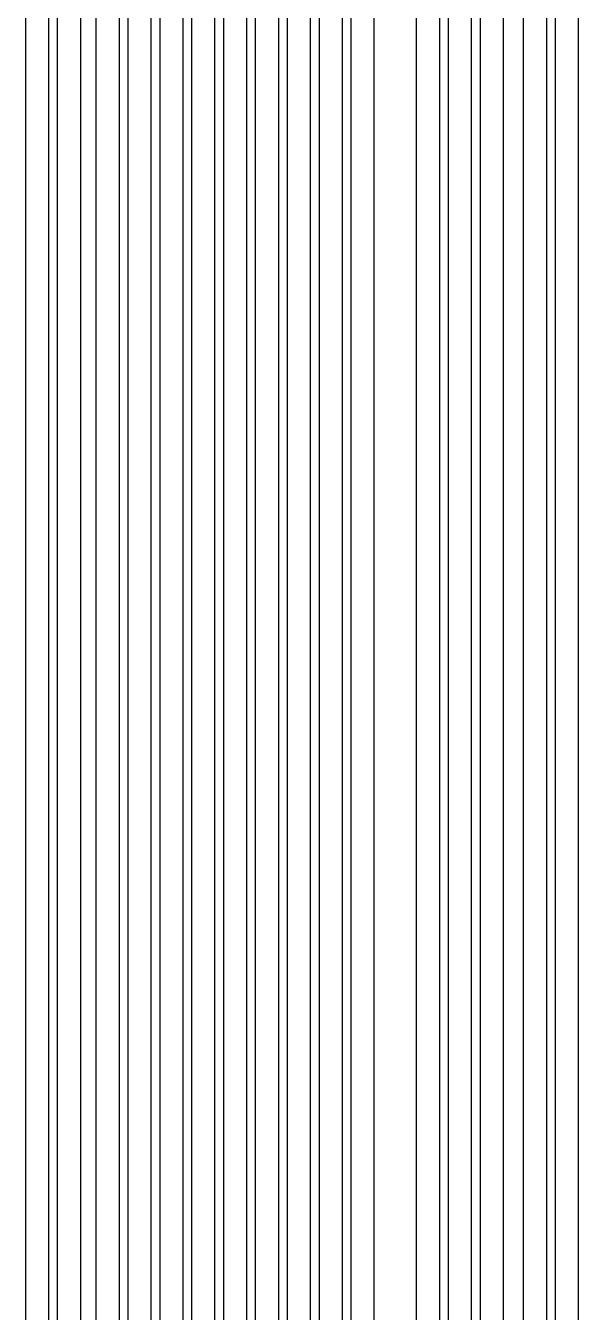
# Model space of a CAD drawing. Extents: x 25 to 346, y -457 to -16.
# Drawn here: x 50.47 to 62.8, y -300.81 to -272.1 of the extents above; entities that cross this region are included whole.
import ezdxf

# ---------------------------------------------------------------- set-up
doc = ezdxf.new("R2010")
doc.units = 0
doc.header["$MEASUREMENT"] = 0
doc.layers.add('BLACK', color=7, linetype='CONTINUOUS')

msp = doc.modelspace()

# ---------------------------------------------------------------- linework, layer by layer
at = {"layer": 'Black'}
for p, q in [((62.2935, -323.215), (62.2935, -264.265)), ((62.8015, -264.247), (62.8015, -323.11)), ((58.2422, -264.63), (58.2422, -325.114)), ((60.6171, -325.084), (60.6171, -264.6)), ((61.1251, -264.495), (61.1251, -324.979)), ((61.5823, -325.044), (61.5823, -264.56)), ((62.0903, -264.455), (62.0903, -324.939)), ((57.531, -264.924), (57.531, -333.079)), ((57.7342, -325.219), (57.7342, -264.735)), ((59.9059, -325.379), (59.9059, -264.895)), ((60.4139, -264.79), (60.4139, -325.274)), ((56.8198, -265.219), (56.8198, -334.908)), ((57.023, -333.184), (57.023, -265.03)), ((59.1947, -325.674), (59.1947, -265.19)), ((59.7027, -265.084), (59.7027, -325.568)), ((56.1086, -265.513), (56.1086, -339.277)), ((56.3118, -335.013), (56.3118, -265.324)), ((55.3974, -265.808), (55.3974, -292.481)), ((55.6006, -339.382), (55.6006, -265.619)), ((54.6861, -266.103), (54.6861, -342.934)), ((54.8894, -292.481), (54.8894, -265.913)), ((54.1781, -343.04), (54.1781, -266.208)), ((53.4669, -344.868), (53.4669, -266.511)), ((53.9749, -266.405), (53.9749, -344.763)), ((52.7557, -345.868), (52.7557, -266.805)), ((53.2637, -266.7), (53.2637, -345.762)), ((51.689, -267.208), (51.689, -337.842)), ((52.0445, -348.526), (52.0445, -267.161)), ((52.5525, -267.056), (52.5525, -348.421)), ((50.9778, -267.503), (50.9778, -352.914)), ((51.181, -337.947), (51.181, -267.313)), ((50.4698, -353.019), (50.4698, -267.608)), ((54.8894, -341.211), (54.8894, -292.481)), ((55.3974, -292.481), (55.3974, -341.106))]:
    msp.add_line(p, q, dxfattribs=at)

doc.saveas('drawing.dxf')
